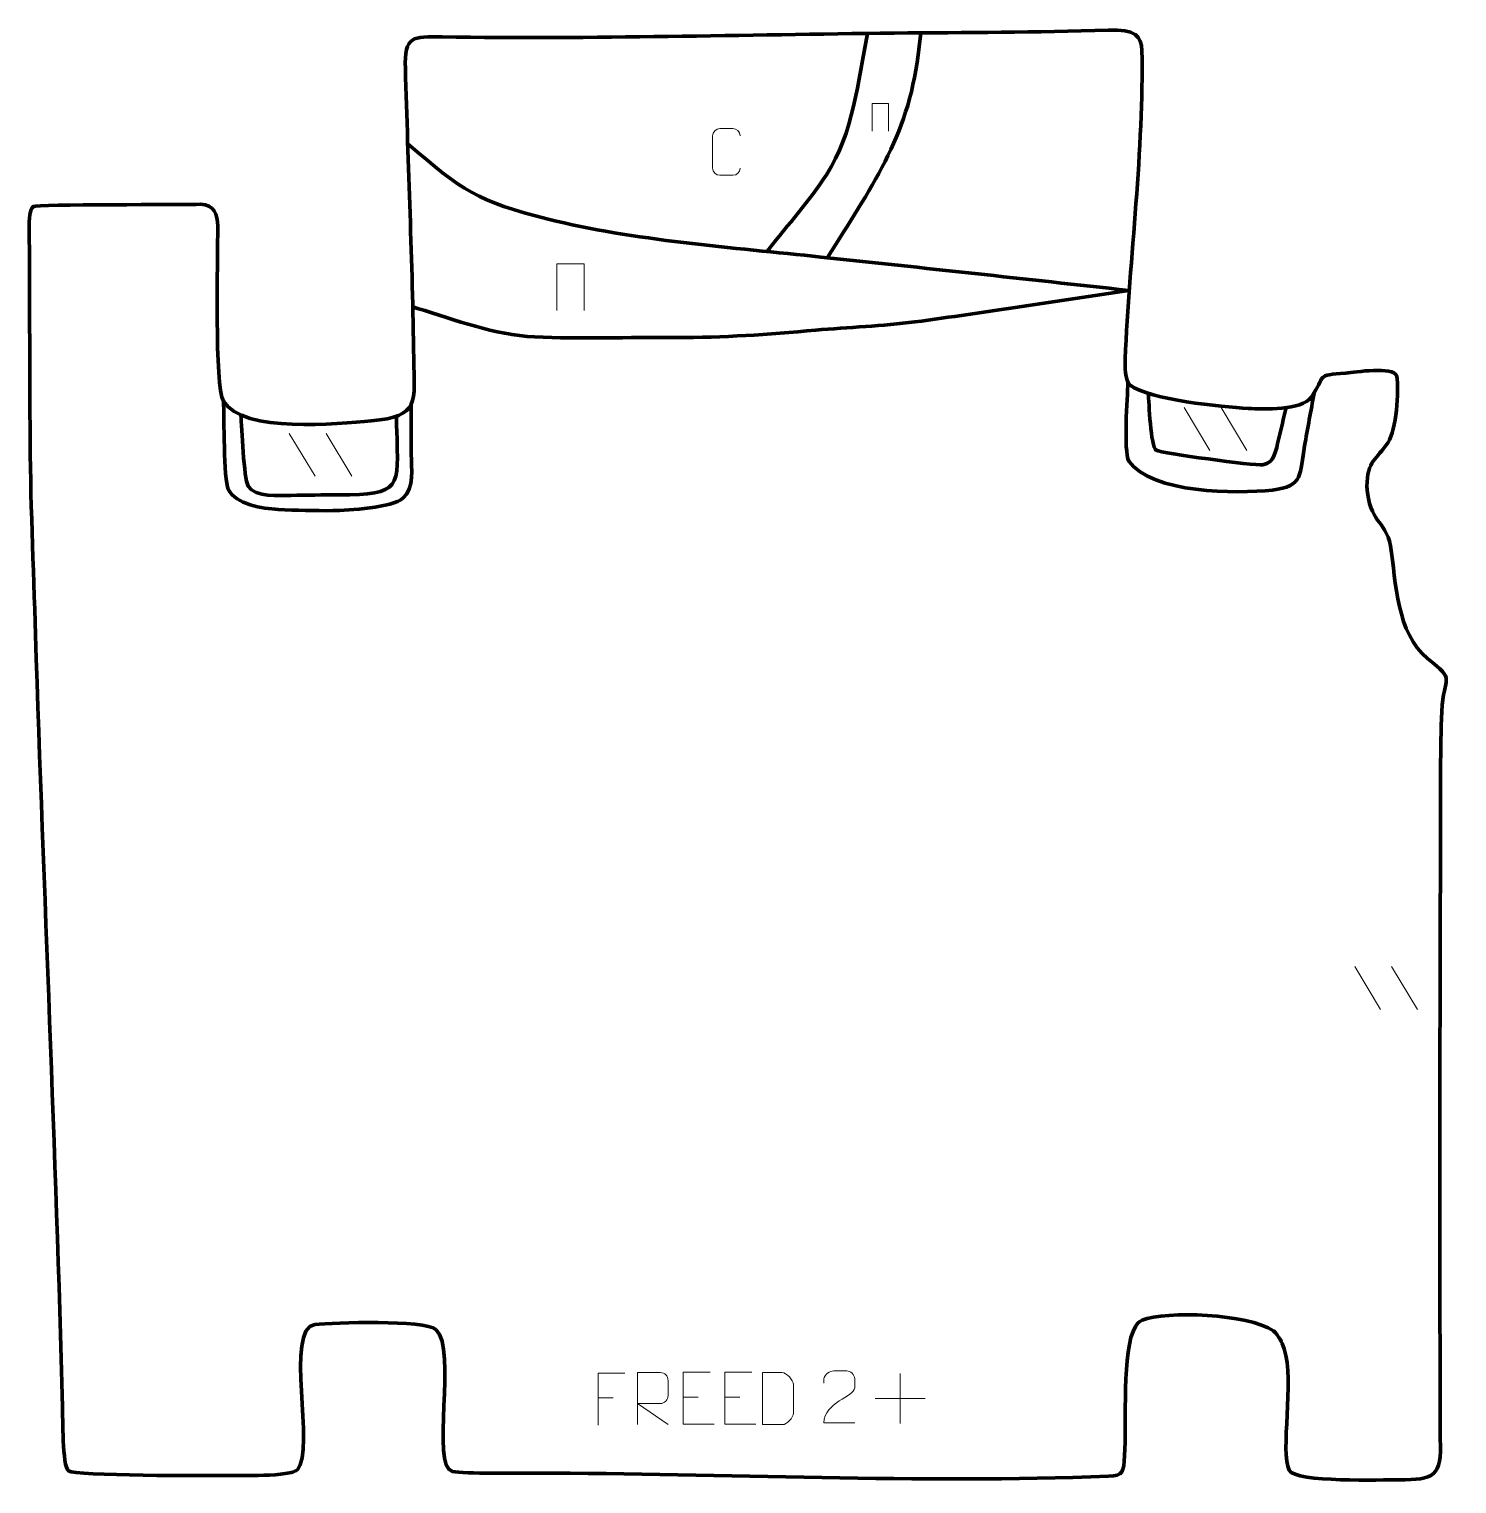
# Model space of a CAD drawing. Header units: millimetres. Extents: x -653 to 32, y 103 to 801.
import ezdxf

# ---------------------------------------------------------------- set-up
doc = ezdxf.new("R2010")
doc.units = ezdxf.units.MM
doc.header["$MEASUREMENT"] = 0
doc.layers.add('layer 2', color=7, linetype='Continuous')
doc.layers.add('layer 3', color=7, linetype='Continuous')

msp = doc.modelspace()

# ---------------------------------------------------------------- linework, layer by layer
at = {"layer": 'layer 2', "color": 142, "lineweight": 158}
for points, knots in [([(-250.9206, 799.0884), (-255.5059, 776.1043), (-257.6079, 751.3931), (-270.6387, 731.2736), (-270.6387, 731.2736), (-278.7048, 718.8195), (-289.0218, 707.2504), (-298.2623, 695.6048), (-298.2623, 695.6048), (-298.2623, 695.6048), (-299.1003, 694.543), (-299.1003, 694.543)], [0, 0, 0, 0, 0.25, 0.25, 0.25, 0.25, 0.5, 0.5, 0.5, 0.5, 1, 1, 1, 1]), ([(-270.1164, 691.6203), (-249.5594, 724.5657), (-231.5443, 748.8173), (-226.6704, 788.8095), (-226.6704, 788.8095), (-226.2427, 792.3192), (-225.821, 795.8292), (-225.387, 799.3382)], [0, 0, 0, 0, 0.33333333, 0.33333333, 0.33333333, 0.33333333, 1, 1, 1, 1]), ([(-471.5104, 746.1576), (-445.5443, 723.7468), (-438.1917, 718.5182), (-404.0649, 709.9552), (-404.0649, 709.9552), (-363.8706, 699.8698), (-314.9042, 696.1839), (-273.2629, 691.7952), (-273.2629, 691.7952), (-224.0536, 686.603), (-174.8706, 681.1717), (-125.6842, 675.7682)], [0, 0, 0, 0, 0.25, 0.25, 0.25, 0.25, 0.5, 0.5, 0.5, 0.5, 1, 1, 1, 1]), ([(-125.6842, 675.7682), (-159.7512, 670.7418), (-194.0943, 665.2248), (-228.181, 660.6702), (-228.181, 660.6702), (-243.4894, 658.7054), (-260.1533, 658.0674), (-275.7316, 656.7047), (-275.7316, 656.7047), (-299.0518, 654.6611), (-319.5764, 653.0551), (-343.0766, 653.207), (-343.0766, 653.207), (-365.2311, 653.3502), (-388.7055, 652.4957), (-410.6635, 653.4661), (-410.6635, 653.4661), (-429.9324, 654.3176), (-448.4316, 661.6376), (-466.7423, 667.1268), (-466.7423, 667.1268), (-466.7423, 667.1268), (-469.0906, 667.8237), (-469.0906, 667.8237)], [0, 0, 0, 0, 0.14285714, 0.14285714, 0.14285714, 0.14285714, 0.28571429, 0.28571429, 0.28571429, 0.28571429, 0.42857143, 0.42857143, 0.42857143, 0.42857143, 0.57142857, 0.57142857, 0.57142857, 0.57142857, 0.71428571, 0.71428571, 0.71428571, 0.71428571, 1, 1, 1, 1]), ([(-125.9526, 631.6501), (-126.1889, 624.1627), (-128.2, 599.244), (-125.4963, 593.8036), (-125.4963, 593.8036), (-114.4363, 578.2921), (-74.0797, 578.0914), (-56.6589, 579.9988), (-56.6589, 579.9988), (-41.5324, 581.655), (-43.5374, 587.867), (-41.2179, 601.1561), (-41.2179, 601.1561), (-39.7437, 609.6018), (-38.1827, 618.0327), (-36.6324, 626.4647), (-36.6324, 626.4647), (-36.6324, 626.4647), (-36.6022, 626.6292), (-36.6022, 626.6292)], [0, 0, 0, 0, 0.16666667, 0.16666667, 0.16666667, 0.16666667, 0.33333333, 0.33333333, 0.33333333, 0.33333333, 0.5, 0.5, 0.5, 0.5, 0.66666667, 0.66666667, 0.66666667, 0.66666667, 1, 1, 1, 1]), ([(-559.8534, 622.6236), (-559.6849, 615.3479), (-559.7912, 584.955), (-557.6233, 580.4629), (-557.6233, 580.4629), (-553.986, 572.9264), (-541.0515, 571.1038), (-533.6934, 570.6971), (-533.6934, 570.6971), (-524.9349, 570.2129), (-516.1698, 570.0588), (-507.3992, 570.1108), (-507.3992, 570.1108), (-499.9118, 570.3513), (-478.9913, 571.4448), (-473.6944, 576.1895), (-473.6944, 576.1895), (-468.1944, 581.1162), (-469.8042, 590.2935), (-469.8233, 597.2008), (-469.8233, 597.2008), (-469.8456, 605.2466), (-469.8274, 613.2987), (-469.8097, 621.3447)], [0, 0, 0, 0, 0.14285714, 0.14285714, 0.14285714, 0.14285714, 0.28571429, 0.28571429, 0.28571429, 0.28571429, 0.42857143, 0.42857143, 0.42857143, 0.42857143, 0.57142857, 0.57142857, 0.57142857, 0.57142857, 0.71428571, 0.71428571, 0.71428571, 0.71428571, 1, 1, 1, 1]), ([(-116.1873, 626.3963), (-115.8886, 622.2259), (-115.1531, 600.7174), (-112.3413, 599.0669), (-112.3413, 599.0669), (-110.0454, 597.7192), (-65.4548, 591.5864), (-61.2056, 592.165), (-61.2056, 592.165), (-55.4514, 592.9486), (-54.9257, 599.3446), (-53.7042, 604.2179), (-53.7042, 604.2179), (-52.4013, 609.3102), (-51.2977, 614.4378), (-50.0488, 619.5392)], [0, 0, 0, 0, 0.2, 0.2, 0.2, 0.2, 0.4, 0.4, 0.4, 0.4, 0.6, 0.6, 0.6, 0.6, 1, 1, 1, 1]), ([(-551.5415, 615.9972), (-551.093, 609.8631), (-550.2743, 585.7549), (-547.9976, 581.8738), (-547.9976, 581.8738), (-544.7511, 576.3396), (-533.0706, 577.4423), (-527.4903, 577.4512), (-527.4903, 577.4512), (-519.8804, 577.4634), (-512.2768, 577.7066), (-504.6788, 577.7269), (-504.6788, 577.7269), (-474.2732, 577.6264), (-475.9201, 581.1144), (-476.8042, 608.6105), (-476.8042, 608.6105), (-476.8665, 610.8691), (-476.9299, 613.1214), (-476.9636, 615.3808)], [0, 0, 0, 0, 0.16666667, 0.16666667, 0.16666667, 0.16666667, 0.33333333, 0.33333333, 0.33333333, 0.33333333, 0.5, 0.5, 0.5, 0.5, 0.66666667, 0.66666667, 0.66666667, 0.66666667, 1, 1, 1, 1])]:
    msp.add_open_spline(points, degree=3, knots=knots, dxfattribs=at)
at = {"layer": 'layer 3', "color": 242, "lineweight": 158}
msp.add_open_spline([(-457.9049, 177.1365), (-447.623, 168.0845), (-460.7086, 111.4159), (-450.0747, 109.1302), (-450.0747, 109.1302), (-444.4842, 107.9285), (-417.6961, 108.3176), (-410.7157, 108.3196), (-410.7157, 108.3196), (-319.3171, 108.3456), (-226.1384, 103.1522), (-135.3054, 106.8413), (-135.3054, 106.8413), (-127.985, 107.1386), (-128.1762, 108.7345), (-127.549, 116.7932), (-127.549, 116.7932), (-126.4162, 131.3458), (-129.2284, 167.4674), (-122.3416, 178.6275), (-122.3416, 178.6275), (-121.3441, 180.244), (-120.7612, 180.7418), (-119.1533, 181.647), (-119.1533, 181.647), (-107.6936, 186.3791), (-68.3243, 184.8422), (-56.1298, 176.5995), (-56.1298, 176.5995), (-53.4963, 173.8561), (-52.1454, 171.5722), (-50.9698, 167.9381), (-50.9698, 167.9381), (-45.9381, 152.3842), (-53.0257, 118.5129), (-48.617, 109.7497), (-48.617, 109.7497), (-45.5418, 103.6371), (-3.6613, 105.1701), (4.0329, 105.1418), (4.0329, 105.1418), (20.9253, 104.9893), (24.8092, 106.7293), (23.8184, 124.6519), (23.8184, 124.6519), (23.7055, 222.6218), (23.5998, 320.6444), (24.0426, 418.61), (24.0426, 418.61), (24.1236, 436.5181), (23.8089, 455.8987), (24.6097, 473.7188), (24.6097, 473.7188), (25.4144, 491.6248), (31.8696, 487.7663), (17.8209, 499.2041), (17.8209, 499.2041), (2.8651, 511.3804), (2.678, 535.5963), (0.0499, 553.2171), (0.0499, 553.2171), (-2.4701, 565.7951), (-10.1987, 564.2057), (-11.2899, 581.6308), (-11.2899, 581.6308), (-11.2034, 594.3988), (-6.6715, 594.4825), (-1.1859, 602.849), (-1.1859, 602.849), (2.8369, 608.9844), (4.0927, 627.3801), (3.0142, 634.7048), (3.0142, 634.7048), (1.1495, 639.5633), (-16.8946, 636.4985), (-21.3471, 636.0889), (-21.3471, 636.0889), (-36.5367, 634.9442), (-30.5389, 635.226), (-37.9684, 624.5595), (-37.9684, 624.5595), (-42.4886, 618.0699), (-60.9417, 618.8622), (-68.2422, 619.1591), (-68.2422, 619.1591), (-81.2779, 620.0036), (-115.35, 623.1819), (-125.0661, 630.4228), (-125.0661, 630.4228), (-127.2901, 632.2567), (-127.4707, 640.0485), (-127.3392, 642.9109), (-127.3392, 642.9109), (-125.1439, 690.7069), (-118.2982, 744.5451), (-119.2517, 790.8799), (-119.2517, 790.8799), (-119.3958, 797.874), (-122.4688, 801.1539), (-135.4437, 800.6915), (-135.4437, 800.6915), (-169.9151, 799.4628), (-203.6462, 799.5564), (-238.0773, 799.2352), (-238.0773, 799.2352), (-310.0896, 798.4936), (-383.0872, 796.2686), (-454.9584, 797.4232), (-454.9584, 797.4232), (-469.203, 797.6175), (-473.0603, 798.0233), (-472.6319, 782.25), (-472.6319, 782.25), (-471.3515, 735.7678), (-469.2451, 689.5812), (-468.6378, 643.0392), (-468.6378, 643.0392), (-468.2791, 622.4727), (-465.5745, 615.1744), (-489.0162, 613.1868), (-489.0162, 613.1868), (-504.8352, 611.8192), (-550.5564, 607.065), (-559.8534, 622.6236), (-559.8534, 622.6236), (-564.3396, 630.1314), (-562.6425, 690.3399), (-562.6754, 706.6693), (-562.6754, 706.6693), (-562.6866, 712.2211), (-564.6464, 717.1632), (-570.9138, 717.0802), (-570.9138, 717.0802), (-578.6096, 716.9782), (-649.9721, 716.9554), (-651.0681, 716.1025), (-651.0681, 716.1025), (-652.8647, 714.7046), (-653.1705, 710.8102), (-653.1062, 704.2141), (-653.1062, 704.2141), (-653.0147, 694.8331), (-652.8971, 658.9376), (-652.7278, 609.0996), (-652.7278, 609.0996), (-652.5841, 576.5889), (-651.1121, 543.1067), (-650.076, 510.5726), (-650.076, 510.5726), (-646.1153, 387.0854), (-640.378, 263.5048), (-637.116, 140.0317), (-637.116, 140.0317), (-637.0467, 135.2382), (-637.2391, 111.6818), (-634.3098, 109.4037), (-634.3098, 109.4037), (-631.2711, 107.0406), (-567.154, 107.0166), (-557.9689, 107.149), (-557.9689, 107.149), (-552.7757, 107.2238), (-527.6843, 106.532), (-524.4709, 109.9498), (-524.4709, 109.9498), (-515.5703, 119.4168), (-530.8847, 177.8483), (-516.0782, 179.5538), (-516.0782, 179.5538), (-507.0556, 180.5931), (-463.4342, 182.0043), (-457.9049, 177.1365)], degree=3, knots=[0, 0, 0, 0, 0.02272727, 0.02272727, 0.02272727, 0.02272727, 0.04545455, 0.04545455, 0.04545455, 0.04545455, 0.06818182, 0.06818182, 0.06818182, 0.06818182, 0.09090909, 0.09090909, 0.09090909, 0.09090909, 0.11363636, 0.11363636, 0.11363636, 0.11363636, 0.13636364, 0.13636364, 0.13636364, 0.13636364, 0.15909091, 0.15909091, 0.15909091, 0.15909091, 0.18181818, 0.18181818, 0.18181818, 0.18181818, 0.20454545, 0.20454545, 0.20454545, 0.20454545, 0.22727273, 0.22727273, 0.22727273, 0.22727273, 0.25, 0.25, 0.25, 0.25, 0.27272727, 0.27272727, 0.27272727, 0.27272727, 0.29545455, 0.29545455, 0.29545455, 0.29545455, 0.31818182, 0.31818182, 0.31818182, 0.31818182, 0.34090909, 0.34090909, 0.34090909, 0.34090909, 0.36363636, 0.36363636, 0.36363636, 0.36363636, 0.38636364, 0.38636364, 0.38636364, 0.38636364, 0.40909091, 0.40909091, 0.40909091, 0.40909091, 0.43181818, 0.43181818, 0.43181818, 0.43181818, 0.45454545, 0.45454545, 0.45454545, 0.45454545, 0.47727273, 0.47727273, 0.47727273, 0.47727273, 0.5, 0.5, 0.5, 0.5, 0.52272727, 0.52272727, 0.52272727, 0.52272727, 0.54545455, 0.54545455, 0.54545455, 0.54545455, 0.56818182, 0.56818182, 0.56818182, 0.56818182, 0.59090909, 0.59090909, 0.59090909, 0.59090909, 0.61363636, 0.61363636, 0.61363636, 0.61363636, 0.63636364, 0.63636364, 0.63636364, 0.63636364, 0.65909091, 0.65909091, 0.65909091, 0.65909091, 0.68181818, 0.68181818, 0.68181818, 0.68181818, 0.70454545, 0.70454545, 0.70454545, 0.70454545, 0.72727273, 0.72727273, 0.72727273, 0.72727273, 0.75, 0.75, 0.75, 0.75, 0.77272727, 0.77272727, 0.77272727, 0.77272727, 0.79545455, 0.79545455, 0.79545455, 0.79545455, 0.81818182, 0.81818182, 0.81818182, 0.81818182, 0.84090909, 0.84090909, 0.84090909, 0.84090909, 0.86363636, 0.86363636, 0.86363636, 0.86363636, 0.88636364, 0.88636364, 0.88636364, 0.88636364, 0.90909091, 0.90909091, 0.90909091, 0.90909091, 0.93181818, 0.93181818, 0.93181818, 0.93181818, 0.95454545, 0.95454545, 0.95454545, 0.95454545, 1, 1, 1, 1], dxfattribs=at)
at = {"layer": 'layer 3', "color": 250, "lineweight": 9}
for points, knots in [([(-248.6228, 752.1178), (-248.6228, 752.1178), (-248.6228, 765.4827), (-248.6228, 765.4827), (-248.6228, 765.4827), (-248.6228, 765.4827), (-240.7784, 765.4827), (-240.7784, 765.4827), (-240.7784, 765.4827), (-240.7784, 765.4827), (-240.7784, 752.1178), (-240.7784, 752.1178)], [0, 0, 0, 0, 0.25, 0.25, 0.25, 0.25, 0.5, 0.5, 0.5, 0.5, 1, 1, 1, 1]), ([(-311.9589, 734.4637), (-312.0841, 732.3827), (-313.5863, 731.0575), (-315.51, 731.0478), (-315.51, 731.0478), (-317.5986, 731.0481), (-319.6872, 731.0481), (-321.7755, 731.0478), (-321.7755, 731.0478), (-323.4997, 730.9534), (-325.2661, 732.6413), (-325.2561, 734.4481), (-325.2561, 734.4481), (-325.2557, 739.6163), (-325.2557, 744.784), (-325.2561, 749.9514), (-325.2561, 749.9514), (-325.2523, 751.8665), (-323.6878, 753.4064), (-321.7599, 753.3943), (-321.7599, 753.3943), (-319.6769, 753.3943), (-317.5934, 753.3943), (-315.51, 753.3943), (-315.51, 753.3943), (-313.7665, 753.4261), (-311.9828, 752.0902), (-311.9589, 749.9068)], [0, 0, 0, 0, 0.125, 0.125, 0.125, 0.125, 0.25, 0.25, 0.25, 0.25, 0.375, 0.375, 0.375, 0.375, 0.5, 0.5, 0.5, 0.5, 0.625, 0.625, 0.625, 0.625, 0.75, 0.75, 0.75, 0.75, 1, 1, 1, 1]), ([(-399.9556, 666.1332), (-399.9556, 666.1332), (-399.9556, 688.4835), (-399.9556, 688.4835), (-399.9556, 688.4835), (-399.9556, 688.4835), (-386.8373, 688.4835), (-386.8373, 688.4835), (-386.8373, 688.4835), (-386.8373, 688.4835), (-386.8373, 666.1332), (-386.8373, 666.1332)], [0, 0, 0, 0, 0.25, 0.25, 0.25, 0.25, 0.5, 0.5, 0.5, 0.5, 1, 1, 1, 1]), ([(-367.2932, 156.2962), (-367.2932, 156.2962), (-380.1672, 156.2962), (-380.1672, 156.2962), (-380.1672, 156.2962), (-380.1672, 156.2962), (-380.1672, 131.3426), (-380.1672, 131.3426)], [0, 0, 0, 0, 0.33333333, 0.33333333, 0.33333333, 0.33333333, 1, 1, 1, 1]), ([(-361.2433, 131.6106), (-361.2433, 131.6106), (-361.2433, 156.5641), (-361.2433, 156.5641), (-361.2433, 156.5641), (-357.6485, 156.5641), (-354.053, 156.5641), (-350.4578, 156.5641), (-350.4578, 156.5641), (-348.1325, 156.5264), (-346.5752, 155.0364), (-346.5793, 152.67), (-346.5793, 152.67), (-346.5797, 150.6345), (-346.5797, 147.5751), (-346.5793, 145.5391), (-346.5793, 145.5391), (-346.5858, 143.6636), (-348.3981, 141.7218), (-350.4076, 141.7027), (-350.4076, 141.7027), (-350.4076, 141.7027), (-361.2433, 141.7027), (-361.2433, 141.7027), (-361.2433, 141.7027), (-361.2433, 141.7027), (-346.5886, 131.6106), (-346.5886, 131.6106)], [0, 0, 0, 0, 0.125, 0.125, 0.125, 0.125, 0.25, 0.25, 0.25, 0.25, 0.375, 0.375, 0.375, 0.375, 0.5, 0.5, 0.5, 0.5, 0.625, 0.625, 0.625, 0.625, 0.75, 0.75, 0.75, 0.75, 1, 1, 1, 1]), ([(-326.4274, 156.6991), (-326.4274, 156.6991), (-339.3013, 156.6991), (-339.3013, 156.6991), (-339.3013, 156.6991), (-339.3013, 156.6991), (-339.3013, 131.7455), (-339.3013, 131.7455), (-339.3013, 131.7455), (-339.3013, 131.7455), (-324.4355, 131.7455), (-324.4355, 131.7455)], [0, 0, 0, 0, 0.25, 0.25, 0.25, 0.25, 0.5, 0.5, 0.5, 0.5, 1, 1, 1, 1]), ([(-306.4274, 156.6991), (-306.4274, 156.6991), (-319.3013, 156.6991), (-319.3013, 156.6991), (-319.3013, 156.6991), (-319.3013, 156.6991), (-319.3013, 131.7455), (-319.3013, 131.7455), (-319.3013, 131.7455), (-319.3013, 131.7455), (-304.4355, 131.7455), (-304.4355, 131.7455)], [0, 0, 0, 0, 0.25, 0.25, 0.25, 0.25, 0.5, 0.5, 0.5, 0.5, 1, 1, 1, 1]), ([(-301.3054, 131.6355), (-298.9736, 131.6359), (-294.0234, 131.6119), (-291.6919, 131.6116), (-291.6919, 131.6116), (-289.7669, 131.5062), (-286.4483, 135.0478), (-286.4595, 137.0651), (-286.4595, 137.0651), (-286.4599, 142.8352), (-286.4599, 145.0049), (-286.4595, 150.7742), (-286.4595, 150.7742), (-286.4638, 152.9123), (-289.8383, 156.5724), (-291.9907, 156.5589), (-291.9907, 156.5589), (-294.3164, 156.5589), (-299.0407, 156.5589), (-301.3668, 156.5589), (-301.3668, 156.5589), (-301.3664, 150.812), (-301.3051, 137.3828), (-301.3054, 131.6355)], [0, 0, 0, 0, 0.14285714, 0.14285714, 0.14285714, 0.14285714, 0.28571429, 0.28571429, 0.28571429, 0.28571429, 0.42857143, 0.42857143, 0.42857143, 0.42857143, 0.57142857, 0.57142857, 0.57142857, 0.57142857, 0.71428571, 0.71428571, 0.71428571, 0.71428571, 1, 1, 1, 1]), ([(-257.0545, 132.394), (-261.9689, 132.3943), (-266.8833, 132.3943), (-271.7974, 132.394), (-271.7974, 132.394), (-271.7974, 142.3263), (-257.1464, 144.9675), (-257.0545, 149.2778), (-257.0545, 149.2778), (-257.0548, 150.7019), (-257.0548, 152.1256), (-257.0545, 153.5489), (-257.0545, 153.5489), (-257.0714, 155.626), (-259.1942, 157.3508), (-260.8652, 157.3681), (-260.8652, 157.3681), (-262.9384, 157.3677), (-265.0113, 157.3677), (-267.0837, 157.3681), (-267.0837, 157.3681), (-268.9058, 157.3846), (-271.7305, 155.5925), (-271.7974, 153.4989), (-271.7974, 153.4989), (-271.7974, 153.4989), (-271.7974, 151.4441), (-271.7974, 151.4441)], [0, 0, 0, 0, 0.125, 0.125, 0.125, 0.125, 0.25, 0.25, 0.25, 0.25, 0.375, 0.375, 0.375, 0.375, 0.5, 0.5, 0.5, 0.5, 0.625, 0.625, 0.625, 0.625, 0.75, 0.75, 0.75, 0.75, 1, 1, 1, 1])]:
    msp.add_open_spline(points, degree=3, knots=knots, dxfattribs=at)
for points in [[(-99.012, 619.5488), (-99.012, 619.5488), (-86.6477, 599.0045), (-86.6477, 599.0045)], [(-81.2821, 619.5488), (-81.2821, 619.5488), (-68.9178, 599.0045), (-68.9178, 599.0045)], [(-528.3481, 607.1416), (-528.3481, 607.1416), (-515.9838, 586.5973), (-515.9838, 586.5973)], [(-510.6182, 607.1416), (-510.6182, 607.1416), (-498.2539, 586.5973), (-498.2539, 586.5973)], [(-17.1676, 351.3831), (-17.1676, 351.3831), (-4.8033, 330.8388), (-4.8033, 330.8388)], [(0.5623, 351.3831), (0.5623, 351.3831), (12.9266, 330.8388), (12.9266, 330.8388)], [(-235.1751, 156.073), (-235.1751, 156.073), (-235.1751, 132.0951), (-235.1751, 132.0951)], [(-380.1672, 144.4165), (-380.1672, 144.4165), (-372.9991, 144.4165), (-372.9991, 144.4165)], [(-339.3013, 144.8194), (-339.3013, 144.8194), (-332.1332, 144.8194), (-332.1332, 144.8194)], [(-319.3013, 144.8194), (-319.3013, 144.8194), (-312.1332, 144.8194), (-312.1332, 144.8194)], [(-247.164, 144.084), (-247.164, 144.084), (-223.1861, 144.084), (-223.1861, 144.084)]]:
    msp.add_open_spline(points, degree=3, dxfattribs=at)

doc.saveas('drawing.dxf')
